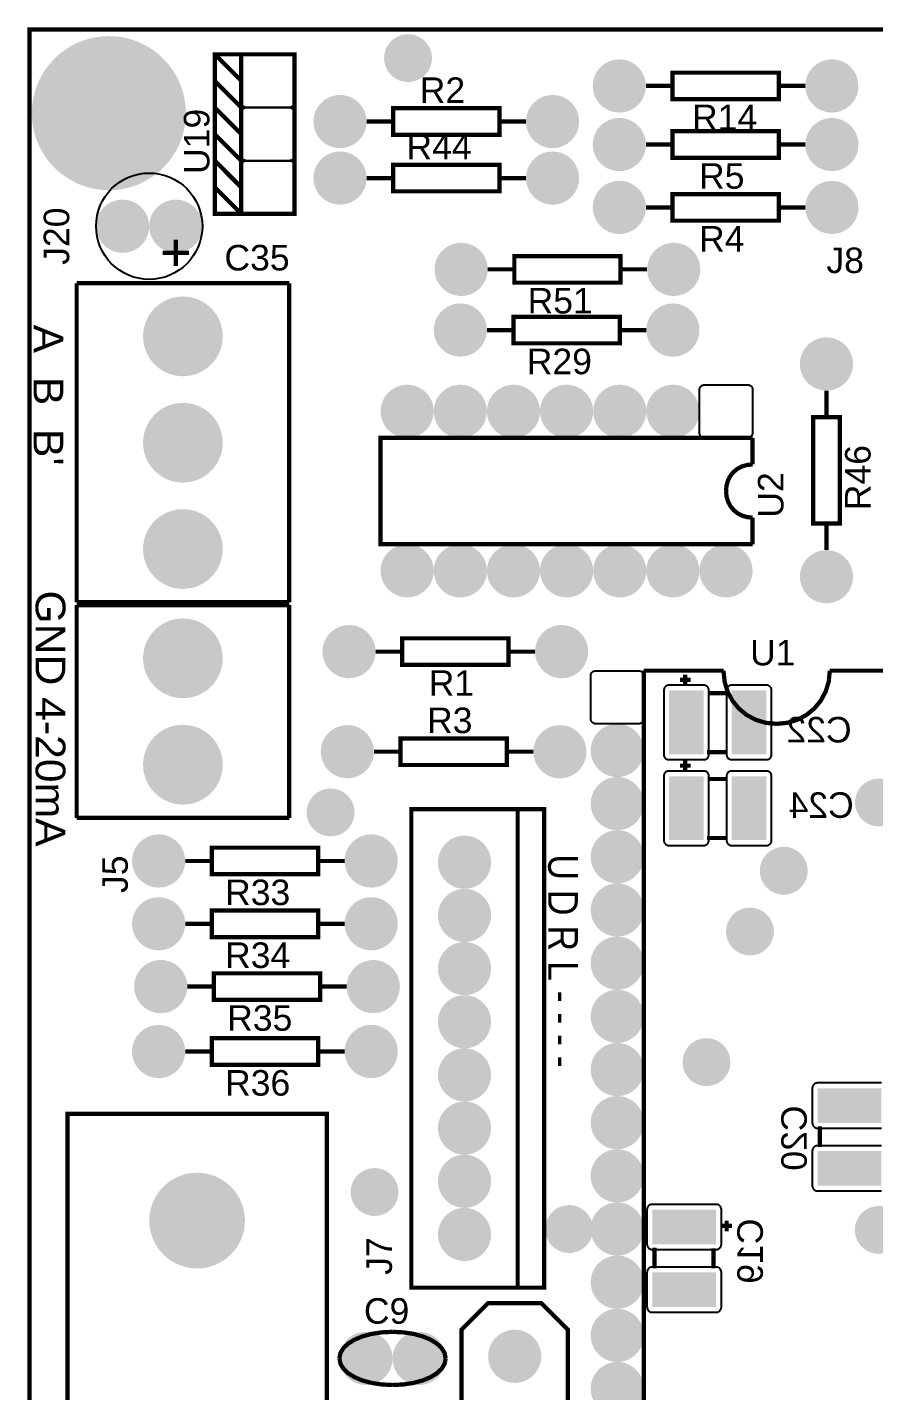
# Model space of a CAD drawing. Header units: inches. Extents: x -2.52 to 2.52, y -2.23 to 2.23.
# Drawn here: x -2.519 to -0.926, y -0.332 to 2.232 of the extents above; entities that cross this region are included whole.
import ezdxf

# ---------------------------------------------------------------- set-up
doc = ezdxf.new("R2010")
doc.units = ezdxf.units.IN
doc.layers.get('0').update_dxf_attribs({"linetype": 'CONTINUOUS'})

# ---------------------------------------------------------------- blocks, each defined once
blk = doc.blocks.new('RPAD')
blk.add_trace([(-0.5, -0.5), (-0.5, 0.5), (0.5, -0.5), (0.5, 0.5)])
blk = doc.blocks.new('EPAD')
at = {"const_width": 0.5}
blk.add_lwpolyline([(-0.25, 0, 1), (0.25, 0, 1)], format="xyb", close=True, dxfattribs=at)

msp = doc.modelspace()

# ---------------------------------------------------------------- linework, layer by layer
at = {"const_width": 0.008}
for points in [[(-2.515008, -2.228346), (2.512551, -2.228346), (2.512551, 2.228346), (-2.515008, 2.228346), (-2.515008, -2.228346)], [(-2.515008, -2.228346), (2.512551, -2.228346), (2.512551, 2.228346), (-2.515008, 2.228346), (-2.515008, -2.228346)], [(-2.515008, -2.228346), (2.512551, -2.228346), (2.512551, 2.228346), (-2.515008, 2.228346), (-2.515008, -2.228346)], [(-2.116252, 1.881433), (-2.016252, 1.881433), (-2.016252, 2.181433), (-2.116252, 2.181433), (-2.116252, 1.881433), (-2.166252, 1.881433), (-2.166252, 2.181433), (-2.116252, 2.181433)], [(-2.116252, 2.131433), (-2.166252, 2.181433)], [(-2.116252, 1.881433), (-2.016252, 1.881433), (-2.016252, 2.181433), (-2.116252, 2.181433), (-2.116252, 1.881433), (-2.166252, 1.881433), (-2.166252, 2.181433), (-2.116252, 2.181433)], [(-2.116252, 2.131433), (-2.166252, 2.181433)], [(-2.116252, 1.881433), (-2.016252, 1.881433), (-2.016252, 2.181433), (-2.116252, 2.181433), (-2.116252, 1.881433), (-2.166252, 1.881433), (-2.166252, 2.181433), (-2.116252, 2.181433)], [(-2.116252, 2.131433), (-2.166252, 2.181433)], [(-2.116252, 2.081433), (-2.166252, 2.131433)], [(-2.116252, 2.081433), (-2.166252, 2.131433)], [(-2.116252, 2.081433), (-2.166252, 2.131433)], [(-1.304835, 2.096984), (-1.104835, 2.096984), (-1.104835, 2.146984), (-1.304835, 2.146984), (-1.304835, 2.096984)], [(-1.304835, 2.096984), (-1.104835, 2.096984), (-1.104835, 2.146984), (-1.304835, 2.146984), (-1.304835, 2.096984)], [(-1.304835, 2.096984), (-1.104835, 2.096984), (-1.104835, 2.146984), (-1.304835, 2.146984), (-1.304835, 2.096984)], [(-1.304835, 2.121984), (-1.354835, 2.121984)], [(-1.304835, 2.121984), (-1.354835, 2.121984)], [(-1.304835, 2.121984), (-1.354835, 2.121984)], [(-1.054835, 2.121984), (-1.104835, 2.121984)], [(-1.054835, 2.121984), (-1.104835, 2.121984)], [(-1.054835, 2.121984), (-1.104835, 2.121984)], [(-2.116252, 2.031433), (-2.166252, 2.081433)], [(-2.116252, 2.031433), (-2.166252, 2.081433)], [(-2.116252, 2.031433), (-2.166252, 2.081433)], [(-1.830425, 2.030055), (-1.630425, 2.030055), (-1.630425, 2.080055), (-1.830425, 2.080055), (-1.830425, 2.030055)], [(-1.830425, 2.030055), (-1.630425, 2.030055), (-1.630425, 2.080055), (-1.830425, 2.080055), (-1.830425, 2.030055)], [(-1.830425, 2.030055), (-1.630425, 2.030055), (-1.630425, 2.080055), (-1.830425, 2.080055), (-1.830425, 2.030055)], [(-1.880425, 2.055055), (-1.830425, 2.055055)], [(-1.880425, 2.055055), (-1.830425, 2.055055)], [(-1.880425, 2.055055), (-1.830425, 2.055055)], [(-1.630425, 2.055055), (-1.580425, 2.055055)], [(-1.630425, 2.055055), (-1.580425, 2.055055)], [(-1.630425, 2.055055), (-1.580425, 2.055055)], [(-2.116252, 1.981433), (-2.166252, 2.031433)], [(-2.116252, 1.981433), (-2.166252, 2.031433)], [(-2.116252, 1.981433), (-2.166252, 2.031433)], [(-1.304835, 1.986748), (-1.104835, 1.986748), (-1.104835, 2.036748), (-1.304835, 2.036748), (-1.304835, 1.986748)], [(-1.304835, 1.986748), (-1.104835, 1.986748), (-1.104835, 2.036748), (-1.304835, 2.036748), (-1.304835, 1.986748)], [(-1.304835, 1.986748), (-1.104835, 1.986748), (-1.104835, 2.036748), (-1.304835, 2.036748), (-1.304835, 1.986748)], [(-1.304835, 2.011748), (-1.354835, 2.011748)], [(-1.304835, 2.011748), (-1.354835, 2.011748)], [(-1.304835, 2.011748), (-1.354835, 2.011748)], [(-1.054835, 2.011748), (-1.104835, 2.011748)], [(-1.054835, 2.011748), (-1.104835, 2.011748)], [(-1.054835, 2.011748), (-1.104835, 2.011748)], [(-2.116252, 1.931433), (-2.166252, 1.981433)], [(-2.116252, 1.931433), (-2.166252, 1.981433)], [(-2.116252, 1.931433), (-2.166252, 1.981433)], [(-1.830425, 1.923756), (-1.630425, 1.923756), (-1.630425, 1.973756), (-1.830425, 1.973756), (-1.830425, 1.923756)], [(-1.830425, 1.923756), (-1.630425, 1.923756), (-1.630425, 1.973756), (-1.830425, 1.973756), (-1.830425, 1.923756)], [(-1.830425, 1.923756), (-1.630425, 1.923756), (-1.630425, 1.973756), (-1.830425, 1.973756), (-1.830425, 1.923756)], [(-1.880425, 1.948756), (-1.830425, 1.948756)], [(-1.880425, 1.948756), (-1.830425, 1.948756)], [(-1.880425, 1.948756), (-1.830425, 1.948756)], [(-1.630425, 1.948756), (-1.580425, 1.948756)], [(-1.630425, 1.948756), (-1.580425, 1.948756)], [(-1.630425, 1.948756), (-1.580425, 1.948756)], [(-2.116252, 1.881433), (-2.166252, 1.931433)], [(-2.116252, 1.881433), (-2.166252, 1.931433)], [(-2.116252, 1.881433), (-2.166252, 1.931433)], [(-1.304835, 1.893638), (-1.354835, 1.893638)], [(-1.304835, 1.893638), (-1.354835, 1.893638)], [(-1.304835, 1.893638), (-1.354835, 1.893638)], [(-1.304835, 1.868638), (-1.104835, 1.868638), (-1.104835, 1.918638), (-1.304835, 1.918638), (-1.304835, 1.868638)], [(-1.304835, 1.868638), (-1.104835, 1.868638), (-1.104835, 1.918638), (-1.304835, 1.918638), (-1.304835, 1.868638)], [(-1.304835, 1.868638), (-1.104835, 1.868638), (-1.104835, 1.918638), (-1.304835, 1.918638), (-1.304835, 1.868638)], [(-1.054835, 1.893638), (-1.104835, 1.893638)], [(-1.054835, 1.893638), (-1.104835, 1.893638)], [(-1.054835, 1.893638), (-1.104835, 1.893638)], [(-2.23948, 1.783205), (-2.23948, 1.833205)], [(-2.23948, 1.783205), (-2.23948, 1.833205)], [(-2.23948, 1.783205), (-2.23948, 1.833205)], [(-2.21448, 1.808205), (-2.26448, 1.808205)], [(-2.21448, 1.808205), (-2.26448, 1.808205)], [(-2.21448, 1.808205), (-2.26448, 1.808205)], [(-1.602472, 1.752102), (-1.402472, 1.752102), (-1.402472, 1.802102), (-1.602472, 1.802102), (-1.602472, 1.752102)], [(-1.602472, 1.752102), (-1.402472, 1.752102), (-1.402472, 1.802102), (-1.602472, 1.802102), (-1.602472, 1.752102)], [(-1.602472, 1.752102), (-1.402472, 1.752102), (-1.402472, 1.802102), (-1.602472, 1.802102), (-1.602472, 1.752102)], [(-1.602472, 1.777102), (-1.652472, 1.777102)], [(-1.602472, 1.777102), (-1.652472, 1.777102)], [(-1.602472, 1.777102), (-1.652472, 1.777102)], [(-1.352472, 1.777102), (-1.402472, 1.777102)], [(-1.352472, 1.777102), (-1.402472, 1.777102)], [(-1.352472, 1.777102), (-1.402472, 1.777102)], [(-2.426094, 1.751118), (-2.026094, 1.751118)], [(-2.426094, 1.751118), (-2.426094, 1.151118)], [(-2.426094, 1.751118), (-2.026094, 1.751118)], [(-2.426094, 1.751118), (-2.426094, 1.151118)], [(-2.426094, 1.751118), (-2.026094, 1.751118)], [(-2.426094, 1.751118), (-2.426094, 1.151118)], [(-2.026094, 1.151118), (-2.026094, 1.751118)], [(-2.026094, 1.151118), (-2.026094, 1.751118)], [(-2.026094, 1.151118), (-2.026094, 1.751118)], [(-1.604047, 1.662929), (-1.654047, 1.662929)], [(-1.604047, 1.662929), (-1.654047, 1.662929)], [(-1.604047, 1.662929), (-1.654047, 1.662929)], [(-1.604047, 1.637929), (-1.404047, 1.637929), (-1.404047, 1.687929), (-1.604047, 1.687929), (-1.604047, 1.637929)], [(-1.604047, 1.637929), (-1.404047, 1.637929), (-1.404047, 1.687929), (-1.604047, 1.687929), (-1.604047, 1.637929)], [(-1.604047, 1.637929), (-1.404047, 1.637929), (-1.404047, 1.687929), (-1.604047, 1.687929), (-1.604047, 1.637929)], [(-1.354047, 1.662929), (-1.404047, 1.662929)], [(-1.354047, 1.662929), (-1.404047, 1.662929)], [(-1.354047, 1.662929), (-1.404047, 1.662929)], [(-1.015071, 1.54915), (-1.015071, 1.49915)], [(-1.015071, 1.54915), (-1.015071, 1.49915)], [(-1.015071, 1.54915), (-1.015071, 1.49915)], [(-1.040071, 1.29915), (-0.990071, 1.29915), (-0.990071, 1.49915), (-1.040071, 1.49915), (-1.040071, 1.29915)], [(-1.040071, 1.29915), (-0.990071, 1.29915), (-0.990071, 1.49915), (-1.040071, 1.49915), (-1.040071, 1.29915)], [(-1.040071, 1.29915), (-0.990071, 1.29915), (-0.990071, 1.49915), (-1.040071, 1.49915), (-1.040071, 1.29915)], [(-1.154047, 1.460173), (-1.854047, 1.460173), (-1.854047, 1.260173), (-1.154047, 1.260173)], [(-1.154047, 1.460173), (-1.854047, 1.460173), (-1.854047, 1.260173), (-1.154047, 1.260173)], [(-1.154047, 1.460173), (-1.854047, 1.460173), (-1.854047, 1.260173), (-1.154047, 1.260173)], [(-1.154047, 1.460173), (-1.154047, 1.410173)], [(-1.154047, 1.460173), (-1.154047, 1.410173)], [(-1.154047, 1.460173), (-1.154047, 1.410173)], [(-1.204047, 1.360173), (-1.203088, 1.370648), (-1.200313, 1.38022), (-1.195873, 1.388738), (-1.189922, 1.396048), (-1.182612, 1.401999), (-1.174094, 1.406439), (-1.164522, 1.409214), (-1.154047, 1.410173)], [(-1.204047, 1.360173), (-1.203088, 1.370648), (-1.200313, 1.38022), (-1.195873, 1.388738), (-1.189922, 1.396048), (-1.182612, 1.401999), (-1.174094, 1.406439), (-1.164522, 1.409214), (-1.154047, 1.410173)], [(-1.204047, 1.360173), (-1.203088, 1.370648), (-1.200313, 1.38022), (-1.195873, 1.388738), (-1.189922, 1.396048), (-1.182612, 1.401999), (-1.174094, 1.406439), (-1.164522, 1.409214), (-1.154047, 1.410173)], [(-1.204047, 1.360173), (-1.203088, 1.349986), (-1.200313, 1.340548), (-1.195873, 1.332048), (-1.189922, 1.324673), (-1.182612, 1.318611), (-1.174094, 1.314048), (-1.164522, 1.311173), (-1.154047, 1.310173)], [(-1.204047, 1.360173), (-1.203088, 1.349986), (-1.200313, 1.340548), (-1.195873, 1.332048), (-1.189922, 1.324673), (-1.182612, 1.318611), (-1.174094, 1.314048), (-1.164522, 1.311173), (-1.154047, 1.310173)], [(-1.204047, 1.360173), (-1.203088, 1.349986), (-1.200313, 1.340548), (-1.195873, 1.332048), (-1.189922, 1.324673), (-1.182612, 1.318611), (-1.174094, 1.314048), (-1.164522, 1.311173), (-1.154047, 1.310173)], [(-1.154047, 1.310173), (-1.154047, 1.260173)], [(-1.154047, 1.310173), (-1.154047, 1.260173)], [(-1.154047, 1.310173), (-1.154047, 1.260173)], [(-1.015071, 1.29915), (-1.015071, 1.24915)], [(-1.015071, 1.29915), (-1.015071, 1.24915)], [(-1.015071, 1.29915), (-1.015071, 1.24915)], [(-2.426094, 1.151118), (-2.026094, 1.151118)], [(-2.426094, 1.151118), (-2.026094, 1.151118)], [(-2.426094, 1.151118), (-2.026094, 1.151118)], [(-2.426094, 1.145606), (-2.026094, 1.145606)], [(-2.426094, 0.745606), (-2.426094, 1.145606)], [(-2.426094, 1.145606), (-2.026094, 1.145606)], [(-2.426094, 0.745606), (-2.426094, 1.145606)], [(-2.426094, 1.145606), (-2.026094, 1.145606)], [(-2.426094, 0.745606), (-2.426094, 1.145606)], [(-2.026094, 0.745606), (-2.026094, 1.145606)], [(-2.026094, 0.745606), (-2.026094, 1.145606)], [(-2.026094, 0.745606), (-2.026094, 1.145606)], [(-1.813496, 1.033205), (-1.613496, 1.033205), (-1.613496, 1.083205), (-1.813496, 1.083205), (-1.813496, 1.033205)], [(-1.813496, 1.033205), (-1.613496, 1.033205), (-1.613496, 1.083205), (-1.813496, 1.083205), (-1.813496, 1.033205)], [(-1.813496, 1.033205), (-1.613496, 1.033205), (-1.613496, 1.083205), (-1.813496, 1.083205), (-1.813496, 1.033205)], [(-1.813496, 1.058205), (-1.863496, 1.058205)], [(-1.813496, 1.058205), (-1.863496, 1.058205)], [(-1.813496, 1.058205), (-1.863496, 1.058205)], [(-1.563496, 1.058205), (-1.613496, 1.058205)], [(-1.563496, 1.058205), (-1.613496, 1.058205)], [(-1.563496, 1.058205), (-1.613496, 1.058205)], [(-1.358772, 1.022378), (-1.208772, 1.022378)], [(-1.358772, 1.022378), (-1.358772, -0.977622)], [(-1.358772, 1.022378), (-1.208772, 1.022378)], [(-1.358772, 1.022378), (-1.358772, -0.977622)], [(-1.358772, 1.022378), (-1.208772, 1.022378)], [(-1.358772, 1.022378), (-1.358772, -0.977622)], [(-1.108772, 0.922378), (-1.129434, 0.924378), (-1.148443, 0.930128), (-1.165461, 0.939253), (-1.180146, 0.951378), (-1.19216, 0.966128), (-1.201162, 0.983128), (-1.206813, 1.002003), (-1.208772, 1.022378)], [(-1.108772, 0.922378), (-1.129434, 0.924378), (-1.148443, 0.930128), (-1.165461, 0.939253), (-1.180146, 0.951378), (-1.19216, 0.966128), (-1.201162, 0.983128), (-1.206813, 1.002003), (-1.208772, 1.022378)], [(-1.108772, 0.922378), (-1.129434, 0.924378), (-1.148443, 0.930128), (-1.165461, 0.939253), (-1.180146, 0.951378), (-1.19216, 0.966128), (-1.201162, 0.983128), (-1.206813, 1.002003), (-1.208772, 1.022378)], [(-1.108772, 0.922378), (-1.088397, 0.924378), (-1.069522, 0.930128), (-1.052522, 0.939253), (-1.037772, 0.951378), (-1.025646, 0.966128), (-1.016522, 0.983128), (-1.010772, 1.002003), (-1.008772, 1.022378)], [(-1.108772, 0.922378), (-1.088397, 0.924378), (-1.069522, 0.930128), (-1.052522, 0.939253), (-1.037772, 0.951378), (-1.025646, 0.966128), (-1.016522, 0.983128), (-1.010772, 1.002003), (-1.008772, 1.022378)], [(-1.108772, 0.922378), (-1.088397, 0.924378), (-1.069522, 0.930128), (-1.052522, 0.939253), (-1.037772, 0.951378), (-1.025646, 0.966128), (-1.016522, 0.983128), (-1.010772, 1.002003), (-1.008772, 1.022378)], [(-1.008772, 1.022378), (-0.858772, 1.022378)], [(-1.008772, 1.022378), (-0.858772, 1.022378)], [(-1.008772, 1.022378), (-0.858772, 1.022378)], [(-1.27074, 1.005134), (-1.29074, 1.005134)], [(-1.27074, 1.005134), (-1.29074, 1.005134)], [(-1.27074, 1.005134), (-1.29074, 1.005134)], [(-1.28074, 0.995134), (-1.28074, 1.015134)], [(-1.28074, 0.995134), (-1.28074, 1.015134)], [(-1.28074, 0.995134), (-1.28074, 1.015134)], [(-1.20074, 0.980134), (-1.23874, 0.980134)], [(-1.20074, 0.980134), (-1.23874, 0.980134)], [(-1.20074, 0.980134), (-1.23874, 0.980134)], [(-1.816646, 0.845016), (-1.616646, 0.845016), (-1.616646, 0.895016), (-1.816646, 0.895016), (-1.816646, 0.845016)], [(-1.816646, 0.845016), (-1.616646, 0.845016), (-1.616646, 0.895016), (-1.816646, 0.895016), (-1.816646, 0.845016)], [(-1.816646, 0.845016), (-1.616646, 0.845016), (-1.616646, 0.895016), (-1.816646, 0.895016), (-1.816646, 0.845016)], [(-1.866646, 0.870016), (-1.816646, 0.870016)], [(-1.866646, 0.870016), (-1.816646, 0.870016)], [(-1.866646, 0.870016), (-1.816646, 0.870016)], [(-1.616646, 0.870016), (-1.566646, 0.870016)], [(-1.616646, 0.870016), (-1.566646, 0.870016)], [(-1.616646, 0.870016), (-1.566646, 0.870016)], [(-1.20074, 0.869134), (-1.23974, 0.869134)], [(-1.20074, 0.869134), (-1.23974, 0.869134)], [(-1.20074, 0.869134), (-1.23974, 0.869134)], [(-1.27074, 0.843717), (-1.29074, 0.843717)], [(-1.27074, 0.843717), (-1.29074, 0.843717)], [(-1.27074, 0.843717), (-1.29074, 0.843717)], [(-1.28074, 0.833717), (-1.28074, 0.853717)], [(-1.28074, 0.833717), (-1.28074, 0.853717)], [(-1.28074, 0.833717), (-1.28074, 0.853717)], [(-1.20074, 0.818717), (-1.23874, 0.818717)], [(-1.20074, 0.818717), (-1.23874, 0.818717)], [(-1.20074, 0.818717), (-1.23874, 0.818717)], [(-2.426094, 0.745606), (-2.026094, 0.745606)], [(-2.426094, 0.745606), (-2.026094, 0.745606)], [(-2.426094, 0.745606), (-2.026094, 0.745606)], [(-1.796173, -0.137858), (-1.546173, -0.137858), (-1.546173, 0.762142), (-1.796173, 0.762142), (-1.796173, -0.137858)], [(-1.796173, -0.137858), (-1.546173, -0.137858), (-1.546173, 0.762142), (-1.796173, 0.762142), (-1.796173, -0.137858)], [(-1.796173, -0.137858), (-1.546173, -0.137858), (-1.546173, 0.762142), (-1.796173, 0.762142), (-1.796173, -0.137858)], [(-1.596173, 0.762142), (-1.596173, -0.137858)], [(-1.596173, 0.762142), (-1.596173, -0.137858)], [(-1.596173, 0.762142), (-1.596173, -0.137858)], [(-2.171764, 0.639504), (-1.971764, 0.639504), (-1.971764, 0.689504), (-2.171764, 0.689504), (-2.171764, 0.639504)], [(-2.171764, 0.639504), (-1.971764, 0.639504), (-1.971764, 0.689504), (-2.171764, 0.689504), (-2.171764, 0.639504)], [(-2.171764, 0.639504), (-1.971764, 0.639504), (-1.971764, 0.689504), (-2.171764, 0.689504), (-2.171764, 0.639504)], [(-1.20074, 0.707717), (-1.23974, 0.707717)], [(-1.20074, 0.707717), (-1.23974, 0.707717)], [(-1.20074, 0.707717), (-1.23974, 0.707717)], [(-2.171764, 0.664504), (-2.221764, 0.664504)], [(-2.171764, 0.664504), (-2.221764, 0.664504)], [(-2.171764, 0.664504), (-2.221764, 0.664504)], [(-1.921764, 0.664504), (-1.971764, 0.664504)], [(-1.921764, 0.664504), (-1.971764, 0.664504)], [(-1.921764, 0.664504), (-1.971764, 0.664504)], [(-2.171764, 0.521394), (-1.971764, 0.521394), (-1.971764, 0.571394), (-2.171764, 0.571394), (-2.171764, 0.521394)], [(-2.171764, 0.521394), (-1.971764, 0.521394), (-1.971764, 0.571394), (-2.171764, 0.571394), (-2.171764, 0.521394)], [(-2.171764, 0.521394), (-1.971764, 0.521394), (-1.971764, 0.571394), (-2.171764, 0.571394), (-2.171764, 0.521394)], [(-2.171764, 0.546394), (-2.221764, 0.546394)], [(-2.171764, 0.546394), (-2.221764, 0.546394)], [(-2.171764, 0.546394), (-2.221764, 0.546394)], [(-1.921764, 0.546394), (-1.971764, 0.546394)], [(-1.921764, 0.546394), (-1.971764, 0.546394)], [(-1.921764, 0.546394), (-1.971764, 0.546394)], [(-2.167827, 0.403283), (-1.967827, 0.403283), (-1.967827, 0.453283), (-2.167827, 0.453283), (-2.167827, 0.403283)], [(-2.167827, 0.403283), (-1.967827, 0.403283), (-1.967827, 0.453283), (-2.167827, 0.453283), (-2.167827, 0.403283)], [(-2.167827, 0.403283), (-1.967827, 0.403283), (-1.967827, 0.453283), (-2.167827, 0.453283), (-2.167827, 0.403283)], [(-2.167827, 0.428283), (-2.217827, 0.428283)], [(-2.167827, 0.428283), (-2.217827, 0.428283)], [(-2.167827, 0.428283), (-2.217827, 0.428283)], [(-1.917827, 0.428283), (-1.967827, 0.428283)], [(-1.917827, 0.428283), (-1.967827, 0.428283)], [(-1.917827, 0.428283), (-1.967827, 0.428283)], [(-2.171764, 0.281236), (-1.971764, 0.281236), (-1.971764, 0.331236), (-2.171764, 0.331236), (-2.171764, 0.281236)], [(-2.171764, 0.281236), (-1.971764, 0.281236), (-1.971764, 0.331236), (-2.171764, 0.331236), (-2.171764, 0.281236)], [(-2.171764, 0.281236), (-1.971764, 0.281236), (-1.971764, 0.331236), (-2.171764, 0.331236), (-2.171764, 0.281236)], [(-2.171764, 0.306236), (-2.221764, 0.306236)], [(-2.171764, 0.306236), (-2.221764, 0.306236)], [(-2.171764, 0.306236), (-2.221764, 0.306236)], [(-1.921764, 0.306236), (-1.971764, 0.306236)], [(-1.921764, 0.306236), (-1.971764, 0.306236)], [(-1.921764, 0.306236), (-1.971764, 0.306236)], [(-2.443449, -1.188898), (-1.95526, -1.188898), (-1.95526, 0.189055), (-2.443449, 0.189055), (-2.443449, -1.188898)], [(-2.443449, -1.188898), (-1.95526, -1.188898), (-1.95526, 0.189055), (-2.443449, 0.189055), (-2.443449, -1.188898)], [(-2.443449, -1.188898), (-1.95526, -1.188898), (-1.95526, 0.189055), (-2.443449, 0.189055), (-2.443449, -1.188898)], [(-1.027764, 0.126551), (-1.027764, 0.165551)], [(-1.027764, 0.126551), (-1.027764, 0.165551)], [(-1.027764, 0.126551), (-1.027764, 0.165551)], [(-1.212787, -0.021685), (-1.192787, -0.021685)], [(-1.212787, -0.021685), (-1.192787, -0.021685)], [(-1.212787, -0.021685), (-1.192787, -0.021685)], [(-1.202787, -0.031685), (-1.202787, -0.011685)], [(-1.202787, -0.031685), (-1.202787, -0.011685)], [(-1.202787, -0.031685), (-1.202787, -0.011685)], [(-1.338787, -0.101685), (-1.338787, -0.062685)], [(-1.338787, -0.101685), (-1.338787, -0.062685)], [(-1.338787, -0.101685), (-1.338787, -0.062685)], [(-1.227787, -0.101685), (-1.227787, -0.063685)], [(-1.227787, -0.101685), (-1.227787, -0.063685)], [(-1.227787, -0.101685), (-1.227787, -0.063685)], [(-1.701685, -0.516992), (-1.701685, -0.216992), (-1.651685, -0.166992), (-1.551685, -0.166992), (-1.501685, -0.216992), (-1.501685, -0.516992), (-1.551685, -0.566992), (-1.651685, -0.566992), (-1.701685, -0.516992)], [(-1.701685, -0.516992), (-1.701685, -0.216992), (-1.651685, -0.166992), (-1.551685, -0.166992), (-1.501685, -0.216992), (-1.501685, -0.516992), (-1.551685, -0.566992), (-1.651685, -0.566992), (-1.701685, -0.516992)], [(-1.701685, -0.516992), (-1.701685, -0.216992), (-1.651685, -0.166992), (-1.551685, -0.166992), (-1.501685, -0.216992), (-1.501685, -0.516992), (-1.551685, -0.566992), (-1.651685, -0.566992), (-1.701685, -0.516992)], [(-1.931606, -0.270929), (-1.929606, -0.260742), (-1.923856, -0.251304), (-1.914731, -0.242804), (-1.902606, -0.235429), (-1.887856, -0.229367), (-1.870856, -0.224804), (-1.851981, -0.221929), (-1.831606, -0.220929)], [(-1.931606, -0.270929), (-1.929606, -0.260742), (-1.923856, -0.251304), (-1.914731, -0.242804), (-1.902606, -0.235429), (-1.887856, -0.229367), (-1.870856, -0.224804), (-1.851981, -0.221929), (-1.831606, -0.220929)], [(-1.931606, -0.270929), (-1.929606, -0.260742), (-1.923856, -0.251304), (-1.914731, -0.242804), (-1.902606, -0.235429), (-1.887856, -0.229367), (-1.870856, -0.224804), (-1.851981, -0.221929), (-1.831606, -0.220929)], [(-1.731606, -0.270929), (-1.733606, -0.260742), (-1.739356, -0.251304), (-1.748481, -0.242804), (-1.760606, -0.235429), (-1.775356, -0.229367), (-1.792356, -0.224804), (-1.811231, -0.221929), (-1.831606, -0.220929)], [(-1.731606, -0.270929), (-1.733606, -0.260742), (-1.739356, -0.251304), (-1.748481, -0.242804), (-1.760606, -0.235429), (-1.775356, -0.229367), (-1.792356, -0.224804), (-1.811231, -0.221929), (-1.831606, -0.220929)], [(-1.731606, -0.270929), (-1.733606, -0.260742), (-1.739356, -0.251304), (-1.748481, -0.242804), (-1.760606, -0.235429), (-1.775356, -0.229367), (-1.792356, -0.224804), (-1.811231, -0.221929), (-1.831606, -0.220929)], [(-1.931606, -0.270929), (-1.929606, -0.281117), (-1.923856, -0.290554), (-1.914731, -0.299054), (-1.902606, -0.306429), (-1.887856, -0.312492), (-1.870856, -0.317054), (-1.851981, -0.319929), (-1.831606, -0.320929)], [(-1.931606, -0.270929), (-1.929606, -0.281117), (-1.923856, -0.290554), (-1.914731, -0.299054), (-1.902606, -0.306429), (-1.887856, -0.312492), (-1.870856, -0.317054), (-1.851981, -0.319929), (-1.831606, -0.320929)], [(-1.931606, -0.270929), (-1.929606, -0.281117), (-1.923856, -0.290554), (-1.914731, -0.299054), (-1.902606, -0.306429), (-1.887856, -0.312492), (-1.870856, -0.317054), (-1.851981, -0.319929), (-1.831606, -0.320929)], [(-1.731606, -0.270929), (-1.733606, -0.281117), (-1.739356, -0.290554), (-1.748481, -0.299054), (-1.760606, -0.306429), (-1.775356, -0.312492), (-1.792356, -0.317054), (-1.811231, -0.319929), (-1.831606, -0.320929)], [(-1.731606, -0.270929), (-1.733606, -0.281117), (-1.739356, -0.290554), (-1.748481, -0.299054), (-1.760606, -0.306429), (-1.775356, -0.312492), (-1.792356, -0.317054), (-1.811231, -0.319929), (-1.831606, -0.320929)], [(-1.731606, -0.270929), (-1.733606, -0.281117), (-1.739356, -0.290554), (-1.748481, -0.299054), (-1.760606, -0.306429), (-1.775356, -0.312492), (-1.792356, -0.317054), (-1.811231, -0.319929), (-1.831606, -0.320929)]]:
    msp.add_lwpolyline(points, dxfattribs=at)
for points in [[(-2.116252, 2.091433), (-2.116252, 2.171433), (-2.116202, 2.172472), (-2.116053, 2.173478), (-2.115811, 2.174444), (-2.11548, 2.175369), (-2.115066, 2.176245), (-2.114571, 2.177069), (-2.114002, 2.177837), (-2.113361, 2.178543), (-2.112655, 2.179183), (-2.111888, 2.179752), (-2.111064, 2.180246), (-2.110187, 2.180661), (-2.109263, 2.180992), (-2.108296, 2.181234), (-2.107291, 2.181383), (-2.106252, 2.181433), (-2.026252, 2.181433), (-2.025213, 2.181383), (-2.024207, 2.181234), (-2.023241, 2.180992), (-2.022317, 2.180661), (-2.02144, 2.180246), (-2.020616, 2.179752), (-2.019849, 2.179183), (-2.019143, 2.178543), (-2.018502, 2.177837), (-2.017933, 2.177069), (-2.017438, 2.176245), (-2.017024, 2.175369), (-2.016693, 2.174444), (-2.016451, 2.173478), (-2.016302, 2.172472), (-2.016252, 2.171433), (-2.016252, 2.091433), (-2.016302, 2.090394), (-2.016451, 2.089389), (-2.016693, 2.088422), (-2.017024, 2.087498), (-2.017438, 2.086621), (-2.017933, 2.085797), (-2.018502, 2.08503), (-2.019143, 2.084324), (-2.019849, 2.083683), (-2.020616, 2.083114), (-2.02144, 2.08262), (-2.022317, 2.082205), (-2.023241, 2.081874), (-2.024207, 2.081632), (-2.025213, 2.081483), (-2.026252, 2.081433), (-2.106252, 2.081433), (-2.107291, 2.081483), (-2.108296, 2.081632), (-2.109263, 2.081874), (-2.110187, 2.082205), (-2.111064, 2.08262), (-2.111888, 2.083114), (-2.112655, 2.083683), (-2.113361, 2.084324), (-2.114002, 2.08503), (-2.114571, 2.085797), (-2.115066, 2.086621), (-2.11548, 2.087498), (-2.115811, 2.088422), (-2.116053, 2.089389), (-2.116202, 2.090394), (-2.116252, 2.091433)], [(-2.116252, 1.991433), (-2.116252, 2.071433), (-2.116202, 2.072472), (-2.116053, 2.073478), (-2.115811, 2.074444), (-2.11548, 2.075369), (-2.115066, 2.076245), (-2.114571, 2.077069), (-2.114002, 2.077837), (-2.113361, 2.078543), (-2.112655, 2.079183), (-2.111888, 2.079752), (-2.111064, 2.080246), (-2.110187, 2.080661), (-2.109263, 2.080992), (-2.108296, 2.081234), (-2.107291, 2.081383), (-2.106252, 2.081433), (-2.026252, 2.081433), (-2.025213, 2.081383), (-2.024207, 2.081234), (-2.023241, 2.080992), (-2.022317, 2.080661), (-2.02144, 2.080246), (-2.020616, 2.079752), (-2.019849, 2.079183), (-2.019143, 2.078543), (-2.018502, 2.077837), (-2.017933, 2.077069), (-2.017438, 2.076245), (-2.017024, 2.075369), (-2.016693, 2.074444), (-2.016451, 2.073478), (-2.016302, 2.072472), (-2.016252, 2.071433), (-2.016252, 1.991433), (-2.016302, 1.990394), (-2.016451, 1.989389), (-2.016693, 1.988422), (-2.017024, 1.987498), (-2.017438, 1.986621), (-2.017933, 1.985797), (-2.018502, 1.98503), (-2.019143, 1.984324), (-2.019849, 1.983683), (-2.020616, 1.983114), (-2.02144, 1.98262), (-2.022317, 1.982205), (-2.023241, 1.981874), (-2.024207, 1.981632), (-2.025213, 1.981483), (-2.026252, 1.981433), (-2.106252, 1.981433), (-2.107291, 1.981483), (-2.108296, 1.981632), (-2.109263, 1.981874), (-2.110187, 1.982205), (-2.111064, 1.98262), (-2.111888, 1.983114), (-2.112655, 1.983683), (-2.113361, 1.984324), (-2.114002, 1.98503), (-2.114571, 1.985797), (-2.115066, 1.986621), (-2.11548, 1.987498), (-2.115811, 1.988422), (-2.116053, 1.989389), (-2.116202, 1.990394), (-2.116252, 1.991433)], [(-2.116252, 1.891433), (-2.116252, 1.971433), (-2.116202, 1.972472), (-2.116053, 1.973478), (-2.115811, 1.974444), (-2.11548, 1.975369), (-2.115066, 1.976245), (-2.114571, 1.977069), (-2.114002, 1.977837), (-2.113361, 1.978543), (-2.112655, 1.979183), (-2.111888, 1.979752), (-2.111064, 1.980246), (-2.110187, 1.980661), (-2.109263, 1.980992), (-2.108296, 1.981234), (-2.107291, 1.981383), (-2.106252, 1.981433), (-2.026252, 1.981433), (-2.025213, 1.981383), (-2.024207, 1.981234), (-2.023241, 1.980992), (-2.022317, 1.980661), (-2.02144, 1.980246), (-2.020616, 1.979752), (-2.019849, 1.979183), (-2.019143, 1.978543), (-2.018502, 1.977837), (-2.017933, 1.977069), (-2.017438, 1.976245), (-2.017024, 1.975369), (-2.016693, 1.974444), (-2.016451, 1.973478), (-2.016302, 1.972472), (-2.016252, 1.971433), (-2.016252, 1.891433), (-2.016302, 1.890394), (-2.016451, 1.889389), (-2.016693, 1.888422), (-2.017024, 1.887498), (-2.017438, 1.886621), (-2.017933, 1.885797), (-2.018502, 1.88503), (-2.019143, 1.884324), (-2.019849, 1.883683), (-2.020616, 1.883114), (-2.02144, 1.88262), (-2.022317, 1.882205), (-2.023241, 1.881874), (-2.024207, 1.881632), (-2.025213, 1.881483), (-2.026252, 1.881433), (-2.106252, 1.881433), (-2.107291, 1.881483), (-2.108296, 1.881632), (-2.109263, 1.881874), (-2.110187, 1.882205), (-2.111064, 1.88262), (-2.111888, 1.883114), (-2.112655, 1.883683), (-2.113361, 1.884324), (-2.114002, 1.88503), (-2.114571, 1.885797), (-2.115066, 1.886621), (-2.11548, 1.887498), (-2.115811, 1.888422), (-2.116053, 1.889389), (-2.116202, 1.890394), (-2.116252, 1.891433)], [(-1.164047, 1.460173), (-1.244047, 1.460173), (-1.245087, 1.460224), (-1.246092, 1.460372), (-1.247059, 1.460614), (-1.247983, 1.460945), (-1.248859, 1.461359), (-1.249683, 1.461854), (-1.250451, 1.462424), (-1.251157, 1.463064), (-1.251797, 1.46377), (-1.252366, 1.464537), (-1.252861, 1.465361), (-1.253276, 1.466238), (-1.253606, 1.467162), (-1.253848, 1.468129), (-1.253997, 1.469134), (-1.254047, 1.470173), (-1.254047, 1.550173), (-1.253997, 1.551213), (-1.253848, 1.552218), (-1.253606, 1.553185), (-1.253276, 1.554109), (-1.252861, 1.554985), (-1.252366, 1.555809), (-1.251797, 1.556576), (-1.251157, 1.557283), (-1.250451, 1.557923), (-1.249683, 1.558492), (-1.248859, 1.558987), (-1.247983, 1.559402), (-1.247059, 1.559732), (-1.246092, 1.559974), (-1.245087, 1.560123), (-1.244047, 1.560173), (-1.164047, 1.560173), (-1.163008, 1.560123), (-1.162003, 1.559974), (-1.161036, 1.559732), (-1.160112, 1.559402), (-1.159235, 1.558987), (-1.158411, 1.558492), (-1.157644, 1.557923), (-1.156938, 1.557283), (-1.156298, 1.556576), (-1.155728, 1.555809), (-1.155234, 1.554985), (-1.154819, 1.554109), (-1.154488, 1.553185), (-1.154246, 1.552218), (-1.154098, 1.551213), (-1.154047, 1.550173), (-1.154047, 1.470173), (-1.154098, 1.469134), (-1.154246, 1.468129), (-1.154488, 1.467162), (-1.154819, 1.466238), (-1.155234, 1.465361), (-1.155728, 1.464537), (-1.156298, 1.46377), (-1.156938, 1.463064), (-1.157644, 1.462424), (-1.158411, 1.461854), (-1.159235, 1.461359), (-1.160112, 1.460945), (-1.161036, 1.460614), (-1.162003, 1.460372), (-1.163008, 1.460224), (-1.164047, 1.460173)], [(-1.358772, 1.012378), (-1.358772, 0.932378), (-1.358822, 0.931339), (-1.35897, 0.930333), (-1.359213, 0.929367), (-1.359543, 0.928443), (-1.359958, 0.927566), (-1.360453, 0.926742), (-1.361022, 0.925974), (-1.361662, 0.925269), (-1.362369, 0.924628), (-1.363136, 0.924059), (-1.36396, 0.923565), (-1.364836, 0.92315), (-1.36576, 0.922819), (-1.366727, 0.922577), (-1.367732, 0.922428), (-1.368772, 0.922378), (-1.448772, 0.922378), (-1.449811, 0.922428), (-1.450816, 0.922577), (-1.451783, 0.922819), (-1.452707, 0.92315), (-1.453583, 0.923565), (-1.454407, 0.924059), (-1.455175, 0.924628), (-1.455881, 0.925269), (-1.456521, 0.925974), (-1.457091, 0.926742), (-1.457585, 0.927566), (-1.458, 0.928443), (-1.458331, 0.929367), (-1.458573, 0.930333), (-1.458721, 0.931339), (-1.458772, 0.932378), (-1.458772, 1.012378), (-1.458721, 1.013417), (-1.458573, 1.014422), (-1.458331, 1.015389), (-1.458, 1.016313), (-1.457585, 1.01719), (-1.457091, 1.018014), (-1.456521, 1.018781), (-1.455881, 1.019487), (-1.455175, 1.020128), (-1.454407, 1.020697), (-1.453583, 1.021191), (-1.452707, 1.021606), (-1.451783, 1.021937), (-1.450816, 1.022179), (-1.449811, 1.022328), (-1.448772, 1.022378), (-1.368772, 1.022378), (-1.367732, 1.022328), (-1.366727, 1.022179), (-1.36576, 1.021937), (-1.364836, 1.021606), (-1.36396, 1.021191), (-1.363136, 1.020697), (-1.362369, 1.020128), (-1.361662, 1.019487), (-1.361022, 1.018781), (-1.360453, 1.018014), (-1.359958, 1.01719), (-1.359543, 1.016313), (-1.359213, 1.015389), (-1.35897, 1.014422), (-1.358822, 1.013417), (-1.358772, 1.012378)], [(-1.24624, 0.995134), (-1.31124, 0.995134), (-1.31228, 0.995083), (-1.313285, 0.994935), (-1.314252, 0.994693), (-1.315176, 0.994362), (-1.316052, 0.993948), (-1.316876, 0.993453), (-1.317644, 0.992883), (-1.31835, 0.992243), (-1.31899, 0.991537), (-1.319559, 0.99077), (-1.320054, 0.989946), (-1.320469, 0.989069), (-1.320799, 0.988145), (-1.321041, 0.987178), (-1.32119, 0.986173), (-1.32124, 0.985134), (-1.32124, 0.865134), (-1.32119, 0.864094), (-1.321041, 0.863089), (-1.320799, 0.862122), (-1.320469, 0.861198), (-1.320054, 0.860322), (-1.319559, 0.859498), (-1.31899, 0.858731), (-1.31835, 0.858024), (-1.317644, 0.857384), (-1.316876, 0.856815), (-1.316052, 0.85632), (-1.315176, 0.855906), (-1.314252, 0.855575), (-1.313285, 0.855333), (-1.31228, 0.855184), (-1.31124, 0.855134), (-1.24624, 0.855134), (-1.245201, 0.855184), (-1.244196, 0.855333), (-1.243229, 0.855575), (-1.242305, 0.855906), (-1.241428, 0.85632), (-1.240604, 0.856815), (-1.239837, 0.857384), (-1.239131, 0.858024), (-1.238491, 0.858731), (-1.237921, 0.859498), (-1.237427, 0.860322), (-1.237012, 0.861198), (-1.236681, 0.862122), (-1.236439, 0.863089), (-1.236291, 0.864094), (-1.23624, 0.865134), (-1.23624, 0.985134), (-1.236291, 0.986173), (-1.236439, 0.987178), (-1.236681, 0.988145), (-1.237012, 0.989069), (-1.237427, 0.989946), (-1.237921, 0.99077), (-1.238491, 0.991537), (-1.239131, 0.992243), (-1.239837, 0.992883), (-1.240604, 0.993453), (-1.241428, 0.993948), (-1.242305, 0.994362), (-1.243229, 0.994693), (-1.244196, 0.994935), (-1.245201, 0.995083), (-1.24624, 0.995134)], [(-1.12824, 0.995134), (-1.19324, 0.995134), (-1.19428, 0.995083), (-1.195285, 0.994935), (-1.196252, 0.994693), (-1.197176, 0.994362), (-1.198052, 0.993948), (-1.198876, 0.993453), (-1.199644, 0.992883), (-1.20035, 0.992243), (-1.20099, 0.991537), (-1.201559, 0.99077), (-1.202054, 0.989946), (-1.202469, 0.989069), (-1.202799, 0.988145), (-1.203041, 0.987178), (-1.20319, 0.986173), (-1.20324, 0.985134), (-1.20324, 0.865134), (-1.20319, 0.864094), (-1.203041, 0.863089), (-1.202799, 0.862122), (-1.202469, 0.861198), (-1.202054, 0.860322), (-1.201559, 0.859498), (-1.20099, 0.858731), (-1.20035, 0.858024), (-1.199644, 0.857384), (-1.198876, 0.856815), (-1.198052, 0.85632), (-1.197176, 0.855906), (-1.196252, 0.855575), (-1.195285, 0.855333), (-1.19428, 0.855184), (-1.19324, 0.855134), (-1.12824, 0.855134), (-1.127201, 0.855184), (-1.126196, 0.855333), (-1.125229, 0.855575), (-1.124305, 0.855906), (-1.123428, 0.85632), (-1.122604, 0.856815), (-1.121837, 0.857384), (-1.121131, 0.858024), (-1.120491, 0.858731), (-1.119921, 0.859498), (-1.119427, 0.860322), (-1.119012, 0.861198), (-1.118681, 0.862122), (-1.118439, 0.863089), (-1.118291, 0.864094), (-1.11824, 0.865134), (-1.11824, 0.985134), (-1.118291, 0.986173), (-1.118439, 0.987178), (-1.118681, 0.988145), (-1.119012, 0.989069), (-1.119427, 0.989946), (-1.119921, 0.99077), (-1.120491, 0.991537), (-1.121131, 0.992243), (-1.121837, 0.992883), (-1.122604, 0.993453), (-1.123428, 0.993948), (-1.124305, 0.994362), (-1.125229, 0.994693), (-1.126196, 0.994935), (-1.127201, 0.995083), (-1.12824, 0.995134)], [(-1.24624, 0.833717), (-1.31124, 0.833717), (-1.31228, 0.833666), (-1.313285, 0.833518), (-1.314252, 0.833276), (-1.315176, 0.832945), (-1.316052, 0.83253), (-1.316876, 0.832035), (-1.317644, 0.831466), (-1.31835, 0.830826), (-1.31899, 0.83012), (-1.319559, 0.829352), (-1.320054, 0.828528), (-1.320469, 0.827652), (-1.320799, 0.826728), (-1.321041, 0.825761), (-1.32119, 0.824756), (-1.32124, 0.823717), (-1.32124, 0.703717), (-1.32119, 0.702677), (-1.321041, 0.701672), (-1.320799, 0.700705), (-1.320469, 0.699781), (-1.320054, 0.698905), (-1.319559, 0.698081), (-1.31899, 0.697313), (-1.31835, 0.696607), (-1.317644, 0.695967), (-1.316876, 0.695398), (-1.316052, 0.694903), (-1.315176, 0.694488), (-1.314252, 0.694157), (-1.313285, 0.693915), (-1.31228, 0.693767), (-1.31124, 0.693717), (-1.24624, 0.693717), (-1.245201, 0.693767), (-1.244196, 0.693915), (-1.243229, 0.694157), (-1.242305, 0.694488), (-1.241428, 0.694903), (-1.240604, 0.695398), (-1.239837, 0.695967), (-1.239131, 0.696607), (-1.238491, 0.697313), (-1.237921, 0.698081), (-1.237427, 0.698905), (-1.237012, 0.699781), (-1.236681, 0.700705), (-1.236439, 0.701672), (-1.236291, 0.702677), (-1.23624, 0.703717), (-1.23624, 0.823717), (-1.236291, 0.824756), (-1.236439, 0.825761), (-1.236681, 0.826728), (-1.237012, 0.827652), (-1.237427, 0.828528), (-1.237921, 0.829352), (-1.238491, 0.83012), (-1.239131, 0.830826), (-1.239837, 0.831466), (-1.240604, 0.832035), (-1.241428, 0.83253), (-1.242305, 0.832945), (-1.243229, 0.833276), (-1.244196, 0.833518), (-1.245201, 0.833666), (-1.24624, 0.833717)], [(-1.12824, 0.833717), (-1.19324, 0.833717), (-1.19428, 0.833666), (-1.195285, 0.833518), (-1.196252, 0.833276), (-1.197176, 0.832945), (-1.198052, 0.83253), (-1.198876, 0.832035), (-1.199644, 0.831466), (-1.20035, 0.830826), (-1.20099, 0.83012), (-1.201559, 0.829352), (-1.202054, 0.828528), (-1.202469, 0.827652), (-1.202799, 0.826728), (-1.203041, 0.825761), (-1.20319, 0.824756), (-1.20324, 0.823717), (-1.20324, 0.703717), (-1.20319, 0.702677), (-1.203041, 0.701672), (-1.202799, 0.700705), (-1.202469, 0.699781), (-1.202054, 0.698905), (-1.201559, 0.698081), (-1.20099, 0.697313), (-1.20035, 0.696607), (-1.199644, 0.695967), (-1.198876, 0.695398), (-1.198052, 0.694903), (-1.197176, 0.694488), (-1.196252, 0.694157), (-1.195285, 0.693915), (-1.19428, 0.693767), (-1.19324, 0.693717), (-1.12824, 0.693717), (-1.127201, 0.693767), (-1.126196, 0.693915), (-1.125229, 0.694157), (-1.124305, 0.694488), (-1.123428, 0.694903), (-1.122604, 0.695398), (-1.121837, 0.695967), (-1.121131, 0.696607), (-1.120491, 0.697313), (-1.119921, 0.698081), (-1.119427, 0.698905), (-1.119012, 0.699781), (-1.118681, 0.700705), (-1.118439, 0.701672), (-1.118291, 0.702677), (-1.11824, 0.703717), (-1.11824, 0.823717), (-1.118291, 0.824756), (-1.118439, 0.825761), (-1.118681, 0.826728), (-1.119012, 0.827652), (-1.119427, 0.828528), (-1.119921, 0.829352), (-1.120491, 0.83012), (-1.121131, 0.830826), (-1.121837, 0.831466), (-1.122604, 0.832035), (-1.123428, 0.83253), (-1.124305, 0.832945), (-1.125229, 0.833276), (-1.126196, 0.833518), (-1.127201, 0.833666), (-1.12824, 0.833717)], [(-1.212787, -0.056185), (-1.212787, 0.008815), (-1.212838, 0.009854), (-1.212986, 0.010859), (-1.213228, 0.011826), (-1.213559, 0.01275), (-1.213974, 0.013627), (-1.214469, 0.014451), (-1.215038, 0.015219), (-1.215678, 0.015924), (-1.216384, 0.016565), (-1.217152, 0.017134), (-1.217976, 0.017628), (-1.218852, 0.018043), (-1.219776, 0.018374), (-1.220743, 0.018616), (-1.221748, 0.018765), (-1.222787, 0.018815), (-1.342787, 0.018815), (-1.343827, 0.018765), (-1.344832, 0.018616), (-1.345799, 0.018374), (-1.346723, 0.018043), (-1.347599, 0.017628), (-1.348423, 0.017134), (-1.349191, 0.016565), (-1.349897, 0.015924), (-1.350537, 0.015219), (-1.351106, 0.014451), (-1.351601, 0.013627), (-1.352016, 0.01275), (-1.352346, 0.011826), (-1.352589, 0.010859), (-1.352737, 0.009854), (-1.352787, 0.008815), (-1.352787, -0.056185), (-1.352737, -0.057224), (-1.352589, -0.05823), (-1.352346, -0.059196), (-1.352016, -0.06012), (-1.351601, -0.060997), (-1.351106, -0.061821), (-1.350537, -0.062589), (-1.349897, -0.063294), (-1.349191, -0.063935), (-1.348423, -0.064504), (-1.347599, -0.064998), (-1.346723, -0.065413), (-1.345799, -0.065744), (-1.344832, -0.065986), (-1.343827, -0.066135), (-1.342787, -0.066185), (-1.222787, -0.066185), (-1.221748, -0.066135), (-1.220743, -0.065986), (-1.219776, -0.065744), (-1.218852, -0.065413), (-1.217976, -0.064998), (-1.217152, -0.064504), (-1.216384, -0.063935), (-1.215678, -0.063294), (-1.215038, -0.062589), (-1.214469, -0.061821), (-1.213974, -0.060997), (-1.213559, -0.06012), (-1.213228, -0.059196), (-1.212986, -0.05823), (-1.212838, -0.057224), (-1.212787, -0.056185)], [(-1.212787, -0.174185), (-1.212787, -0.109185), (-1.212838, -0.108146), (-1.212986, -0.107141), (-1.213228, -0.106174), (-1.213559, -0.10525), (-1.213974, -0.104373), (-1.214469, -0.103549), (-1.215038, -0.102781), (-1.215678, -0.102076), (-1.216384, -0.101435), (-1.217152, -0.100866), (-1.217976, -0.100372), (-1.218852, -0.099957), (-1.219776, -0.099626), (-1.220743, -0.099384), (-1.221748, -0.099235), (-1.222787, -0.099185), (-1.342787, -0.099185), (-1.343827, -0.099235), (-1.344832, -0.099384), (-1.345799, -0.099626), (-1.346723, -0.099957), (-1.347599, -0.100372), (-1.348423, -0.100866), (-1.349191, -0.101435), (-1.349897, -0.102076), (-1.350537, -0.102781), (-1.351106, -0.103549), (-1.351601, -0.104373), (-1.352016, -0.10525), (-1.352346, -0.106174), (-1.352589, -0.107141), (-1.352737, -0.108146), (-1.352787, -0.109185), (-1.352787, -0.174185), (-1.352737, -0.175224), (-1.352589, -0.17623), (-1.352346, -0.177196), (-1.352016, -0.17812), (-1.351601, -0.178997), (-1.351106, -0.179821), (-1.350537, -0.180589), (-1.349897, -0.181294), (-1.349191, -0.181935), (-1.348423, -0.182504), (-1.347599, -0.182998), (-1.346723, -0.183413), (-1.345799, -0.183744), (-1.344832, -0.183986), (-1.343827, -0.184135), (-1.342787, -0.184185), (-1.222787, -0.184185), (-1.221748, -0.184135), (-1.220743, -0.183986), (-1.219776, -0.183744), (-1.218852, -0.183413), (-1.217976, -0.182998), (-1.217152, -0.182504), (-1.216384, -0.181935), (-1.215678, -0.181294), (-1.215038, -0.180589), (-1.214469, -0.179821), (-1.213974, -0.178997), (-1.213559, -0.17812), (-1.213228, -0.177196), (-1.212986, -0.17623), (-1.212838, -0.175224), (-1.212787, -0.174185)]]:
    msp.add_lwpolyline(points, close=True)
for points in [[(-0.911764, 0.247051), (-1.031764, 0.247051), (-1.032803, 0.247001), (-1.033808, 0.246852), (-1.034775, 0.24661), (-1.035699, 0.24628), (-1.036576, 0.245865), (-1.0374, 0.24537), (-1.038167, 0.244801), (-1.038873, 0.244161), (-1.039513, 0.243455), (-1.040083, 0.242687), (-1.040578, 0.241863), (-1.040992, 0.240987), (-1.041323, 0.240063), (-1.041565, 0.239096), (-1.041713, 0.238091), (-1.041764, 0.237051), (-1.041764, 0.172051), (-1.041713, 0.171012), (-1.041565, 0.170007), (-1.041323, 0.16904), (-1.040992, 0.168116), (-1.040578, 0.167239), (-1.040083, 0.166415), (-1.039513, 0.165648), (-1.038873, 0.164942), (-1.038167, 0.164302), (-1.0374, 0.163732), (-1.036576, 0.163238), (-1.035699, 0.162823), (-1.034775, 0.162492), (-1.033808, 0.16225), (-1.032803, 0.162102), (-1.031764, 0.162051), (-0.911764, 0.162051)], [(-0.911764, 0.129051), (-1.031764, 0.129051), (-1.032803, 0.129001), (-1.033808, 0.128852), (-1.034775, 0.12861), (-1.035699, 0.12828), (-1.036576, 0.127865), (-1.0374, 0.12737), (-1.038167, 0.126801), (-1.038873, 0.126161), (-1.039513, 0.125455), (-1.040083, 0.124687), (-1.040578, 0.123863), (-1.040992, 0.122987), (-1.041323, 0.122063), (-1.041565, 0.121096), (-1.041713, 0.120091), (-1.041764, 0.119051), (-1.041764, 0.054051), (-1.041713, 0.053012), (-1.041565, 0.052007), (-1.041323, 0.05104), (-1.040992, 0.050116), (-1.040578, 0.049239), (-1.040083, 0.048415), (-1.039513, 0.047648), (-1.038873, 0.046942), (-1.038167, 0.046302), (-1.0374, 0.045732), (-1.036576, 0.045238), (-1.035699, 0.044823), (-1.034775, 0.044492), (-1.033808, 0.04425), (-1.032803, 0.044102), (-1.031764, 0.044051), (-0.911764, 0.044051)]]:
    msp.add_lwpolyline(points)
msp.add_circle((-2.28948, 1.858205), 0.1)
msp.add_circle((-2.28948, 1.858205), 0.1)
msp.add_circle((-2.28948, 1.858205), 0.1)

# ---------------------------------------------------------------- block references
for name, p, xscale, yscale in [('EPAD', (-2.365465, 2.070803), 0.29, 0.29), ('EPAD', (-1.802472, 2.174376), 0.09, 0.09), ('EPAD', (-1.404835, 2.121984), 0.1, 0.1), ('EPAD', (-1.004835, 2.121984), 0.1, 0.1), ('EPAD', (-1.930425, 2.055055), 0.1, 0.1), ('EPAD', (-1.530425, 2.055055), 0.1, 0.1), ('EPAD', (-1.404835, 2.011748), 0.1, 0.1), ('EPAD', (-1.004835, 2.011748), 0.1, 0.1), ('EPAD', (-1.930425, 1.948756), 0.1, 0.1), ('EPAD', (-1.530425, 1.948756), 0.1, 0.1), ('EPAD', (-1.404835, 1.893638), 0.1, 0.1), ('EPAD', (-1.004835, 1.893638), 0.1, 0.1), ('EPAD', (-2.33948, 1.858205), 0.1, 0.1), ('EPAD', (-2.23948, 1.858205), 0.1, 0.1), ('EPAD', (-1.702472, 1.777102), 0.1, 0.1), ('EPAD', (-1.302472, 1.777102), 0.1, 0.1), ('EPAD', (-2.226094, 1.651118), 0.15, 0.15), ('EPAD', (-1.704047, 1.662929), 0.1, 0.1), ('EPAD', (-1.304047, 1.662929), 0.1, 0.1), ('EPAD', (-1.015071, 1.59915), 0.1, 0.1), ('EPAD', (-1.804047, 1.510173), 0.1, 0.1), ('EPAD', (-1.704047, 1.510173), 0.1, 0.1), ('EPAD', (-1.604047, 1.510173), 0.1, 0.1), ('EPAD', (-1.504047, 1.510173), 0.1, 0.1), ('EPAD', (-1.404047, 1.510173), 0.1, 0.1), ('EPAD', (-1.304047, 1.510173), 0.1, 0.1), ('EPAD', (-2.226094, 1.451118), 0.15, 0.15), ('EPAD', (-2.226094, 1.251118), 0.15, 0.15), ('EPAD', (-1.804047, 1.210173), 0.1, 0.1), ('EPAD', (-1.704047, 1.210173), 0.1, 0.1), ('EPAD', (-1.604047, 1.210173), 0.1, 0.1), ('EPAD', (-1.504047, 1.210173), 0.1, 0.1), ('EPAD', (-1.404047, 1.210173), 0.1, 0.1), ('EPAD', (-1.304047, 1.210173), 0.1, 0.1), ('EPAD', (-1.204047, 1.210173), 0.1, 0.1), ('EPAD', (-1.015071, 1.19915), 0.1, 0.1), ('EPAD', (-2.226094, 1.045606), 0.15, 0.15), ('EPAD', (-1.913496, 1.058205), 0.1, 0.1), ('EPAD', (-1.513496, 1.058205), 0.1, 0.1), ('RPAD', (-1.27874, 0.925134), 0.065, 0.12), ('RPAD', (-1.16074, 0.925134), 0.065, 0.12), ('EPAD', (-2.226094, 0.845606), 0.15, 0.15), ('EPAD', (-1.916646, 0.870016), 0.1, 0.1), ('EPAD', (-1.516646, 0.870016), 0.1, 0.1), ('EPAD', (-1.408772, 0.872378), 0.1, 0.1), ('EPAD', (-1.408772, 0.772378), 0.1, 0.1), ('RPAD', (-1.27874, 0.763717), 0.065, 0.12), ('RPAD', (-1.16074, 0.763717), 0.065, 0.12), ('EPAD', (-1.948142, 0.755843), 0.09, 0.09), ('EPAD', (-0.916306, 0.774487), 0.09, 0.09), ('EPAD', (-1.408772, 0.672378), 0.1, 0.1), ('EPAD', (-2.271764, 0.664504), 0.1, 0.1), ('EPAD', (-1.871764, 0.664504), 0.1, 0.1), ('EPAD', (-1.696173, 0.662142), 0.1, 0.1), ('EPAD', (-1.095418, 0.646138), 0.09, 0.09), ('EPAD', (-1.408772, 0.572378), 0.1, 0.1), ('EPAD', (-2.271764, 0.546394), 0.1, 0.1), ('EPAD', (-1.871764, 0.546394), 0.1, 0.1), ('EPAD', (-1.696173, 0.562142), 0.1, 0.1), ('EPAD', (-1.159022, 0.531886), 0.09, 0.09), ('EPAD', (-1.408772, 0.472378), 0.1, 0.1), ('EPAD', (-1.696173, 0.462142), 0.1, 0.1), ('EPAD', (-2.267827, 0.428283), 0.1, 0.1), ('EPAD', (-1.867827, 0.428283), 0.1, 0.1), ('EPAD', (-1.696173, 0.362142), 0.1, 0.1), ('EPAD', (-1.408772, 0.372378), 0.1, 0.1), ('EPAD', (-2.271764, 0.306236), 0.1, 0.1), ('EPAD', (-1.871764, 0.306236), 0.1, 0.1), ('EPAD', (-1.696173, 0.262142), 0.1, 0.1), ('EPAD', (-1.408772, 0.272378), 0.1, 0.1), ('EPAD', (-1.24083, 0.28623), 0.09, 0.09), ('EPAD', (-1.696173, 0.162142), 0.1, 0.1), ('EPAD', (-1.408772, 0.172378), 0.1, 0.1), ('EPAD', (-1.696173, 0.062142), 0.1, 0.1), ('EPAD', (-1.408772, 0.072378), 0.1, 0.1), ('EPAD', (-2.199354, -0.011732), 0.18, 0.18), ('EPAD', (-1.865465, 0.041956), 0.09, 0.09), ('EPAD', (-1.696173, -0.037858), 0.1, 0.1), ('EPAD', (-1.499323, -0.027622), 0.09, 0.09), ('EPAD', (-1.408772, -0.027622), 0.1, 0.1), ('EPAD', (-0.916646, -0.029285), 0.09, 0.09), ('EPAD', (-1.408772, -0.127622), 0.1, 0.1), ('EPAD', (-1.408772, -0.227622), 0.1, 0.1), ('EPAD', (-1.881606, -0.270929), 0.1, 0.1), ('EPAD', (-1.781606, -0.270929), 0.1, 0.1), ('EPAD', (-1.601685, -0.266992), 0.1, 0.1), ('EPAD', (-1.408772, -0.327622), 0.1, 0.1)]:
    msp.add_blockref(name, p, dxfattribs=dict(xscale=xscale, yscale=yscale))
at = {"xscale": 0.065, "yscale": 0.12}
for p, rotation in [((-0.971764, 0.204551), -90), ((-0.971764, 0.086551), -90), ((-1.282787, -0.023685), 270), ((-1.282787, -0.141685), 270)]:
    msp.add_blockref('RPAD', p, dxfattribs=dict(at, rotation=rotation))

# ---------------------------------------------------------------- texts
at = {"width": 1.041667}
for s, p in [('R2', (-1.780425, 2.090055)), ('R2', (-1.780425, 2.090055)), ('R2', (-1.780425, 2.090055)), ('R14', (-1.268024, 2.038984)), ('R14', (-1.268024, 2.038984)), ('R14', (-1.268024, 2.038984)), ('R44', (-1.805425, 1.983756)), ('R44', (-1.805425, 1.983756)), ('R44', (-1.805425, 1.983756)), ('R5', (-1.254835, 1.928748)), ('R5', (-1.254835, 1.928748)), ('R5', (-1.254835, 1.928748)), ('R4', (-1.254835, 1.810638)), ('R4', (-1.254835, 1.810638)), ('R4', (-1.254835, 1.810638)), ('C35', (-2.147945, 1.775008)), ('C35', (-2.147945, 1.775008)), ('C35', (-2.147945, 1.775008)), ('J8', (-1.015185, 1.770144)), ('J8', (-1.015185, 1.770144)), ('J8', (-1.015185, 1.770144)), ('R51', (-1.577472, 1.694102)), ('R51', (-1.577472, 1.694102)), ('R51', (-1.577472, 1.694102)), ('R29', (-1.579047, 1.579929)), ('R29', (-1.579047, 1.579929)), ('R29', (-1.579047, 1.579929)), ('U1', (-1.158772, 1.032378)), ('U1', (-1.158772, 1.032378)), ('U1', (-1.158772, 1.032378)), ('R1', (-1.763496, 0.975205)), ('R1', (-1.763496, 0.975205)), ('R1', (-1.763496, 0.975205)), ('R3', (-1.766646, 0.905016)), ('R3', (-1.766646, 0.905016)), ('R3', (-1.766646, 0.905016)), ('R33', (-2.146764, 0.581504)), ('R33', (-2.146764, 0.581504)), ('R33', (-2.146764, 0.581504)), ('R34', (-2.146764, 0.463394)), ('R34', (-2.146764, 0.463394)), ('R34', (-2.146764, 0.463394)), ('R35', (-2.142827, 0.345283)), ('R35', (-2.142827, 0.345283)), ('R35', (-2.142827, 0.345283)), ('R36', (-2.146764, 0.223236)), ('R36', (-2.146764, 0.223236)), ('R36', (-2.146764, 0.223236)), ('C9', (-1.885543, -0.205701)), ('C9', (-1.885543, -0.205701)), ('C9', (-1.885543, -0.205701))]:
    msp.add_text(s, height=0.048, dxfattribs=at).set_placement(p)
for s, height, rotation, width, p in [('U19', 0.048, 90, 1.041667, (-2.176252, 1.956433)), ('U19', 0.048, 90, 1.041667, (-2.176252, 1.956433)), ('U19', 0.048, 90, 1.041667, (-2.176252, 1.956433)), ('J20', 0.048, 90, 1.041667, (-2.440031, 1.785567)), ('J20', 0.048, 90, 1.041667, (-2.440031, 1.785567)), ('J20', 0.048, 90, 1.041667, (-2.440031, 1.785567)), ("A  B  B'", 0.056, -90, 1.071429, (-2.507205, 1.673165)), ("A  B  B'", 0.056, -90, 1.071429, (-2.507205, 1.673165)), ("A  B  B'", 0.056, -90, 1.071429, (-2.507205, 1.673165)), ('R46', 0.048, 90, 1.041667, (-0.932071, 1.32415)), ('R46', 0.048, 90, 1.041667, (-0.932071, 1.32415)), ('R46', 0.048, 90, 1.041667, (-0.932071, 1.32415)), ('U2', 0.048, 90, 1.041667, (-1.096047, 1.310173)), ('U2', 0.048, 90, 1.041667, (-1.096047, 1.310173)), ('U2', 0.048, 90, 1.041667, (-1.096047, 1.310173)), ('GND 4-20mA', 0.056, -90, 1.071429, (-2.503268, 1.173165)), ('GND 4-20mA', 0.056, -90, 1.071429, (-2.503268, 1.173165)), ('GND 4-20mA', 0.056, -90, 1.071429, (-2.503268, 1.173165)), ('J5', 0.048, 90, 1.041667, (-2.329795, 0.604268)), ('J5', 0.048, 90, 1.041667, (-2.329795, 0.604268)), ('J5', 0.048, 90, 1.041667, (-2.329795, 0.604268)), ('U D R L - - - -', 0.056, -90, 0.892857, (-1.538701, 0.677102)), ('U D R L - - - -', 0.056, -90, 0.892857, (-1.538701, 0.677102)), ('U D R L - - - -', 0.056, -90, 0.892857, (-1.538701, 0.677102)), ('J7', 0.048, 90, 1.041667, (-1.832661, -0.113843)), ('J7', 0.048, 90, 1.041667, (-1.832661, -0.113843)), ('J7', 0.048, 90, 1.041667, (-1.832661, -0.113843))]:
    msp.add_text(s, height=height, rotation=rotation, dxfattribs=dict(width=width)).set_placement(p)
at = {"text_generation_flag": 2, "width": 1.041667}
for s, p in [('C22', (-0.967575, 0.887339)), ('C22', (-0.967575, 0.887339)), ('C22', (-0.967575, 0.887339)), ('C24', (-0.963638, 0.745606)), ('C24', (-0.963638, 0.745606)), ('C24', (-0.963638, 0.745606))]:
    msp.add_text(s, height=0.048, dxfattribs=at).set_placement(p)
for s, p in [('C20', (-1.05211, 0.204803)), ('C20', (-1.05211, 0.204803)), ('C20', (-1.05211, 0.204803)), ('C19', (-1.134787, -0.007685)), ('C19', (-1.134787, -0.007685)), ('C19', (-1.134787, -0.007685))]:
    msp.add_text(s, height=0.048, rotation=90, dxfattribs=at).set_placement(p)

doc.saveas('drawing.dxf')
